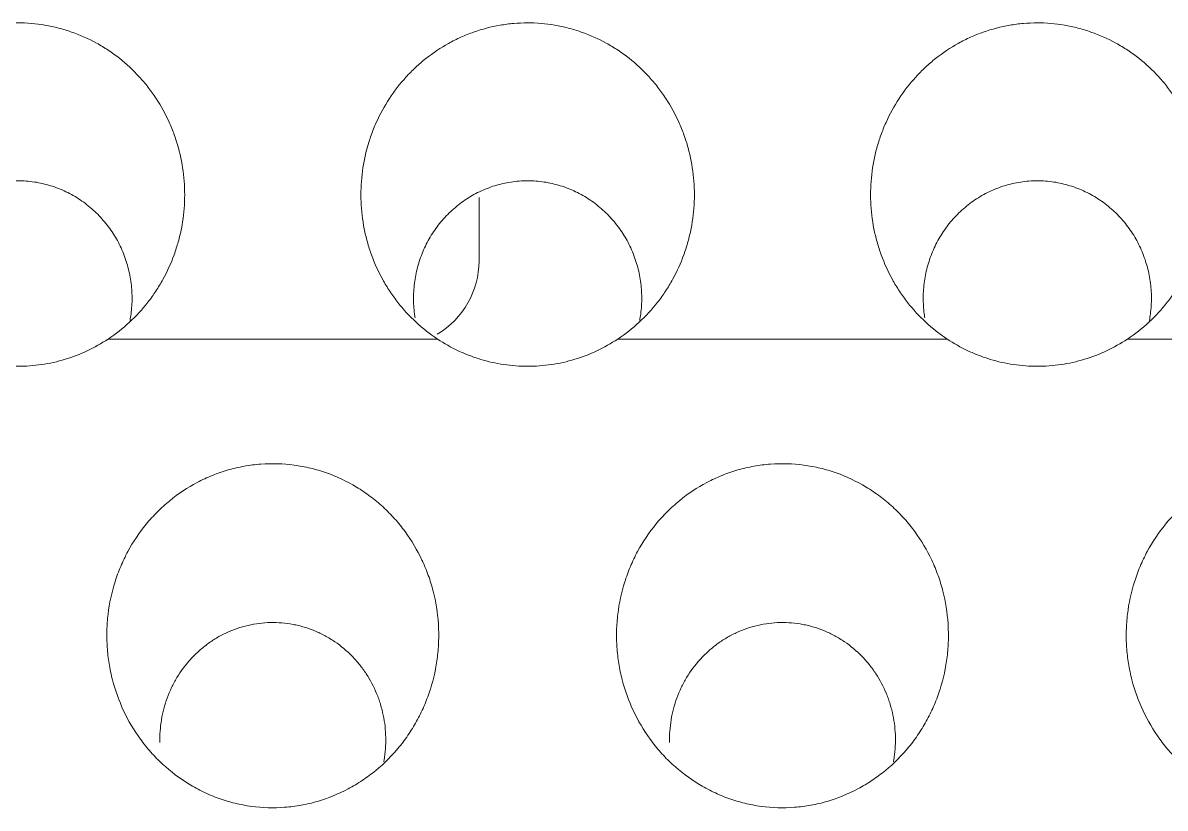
# Model space of a CAD drawing. Header units: millimetres. Extents: x 70151 to 230897, y 35202 to 113211.
# Drawn here: x 179014.93 to 179021.63, y 69174.55 to 69179.15 of the extents above; entities that cross this region are included whole.
import ezdxf

# ---------------------------------------------------------------- set-up
doc = ezdxf.new("R2010")
doc.units = ezdxf.units.MM
doc.header["$LTSCALE"] = 50
doc.layers.add('2-con', color=2, linetype='Continuous')
doc.layers.add('mark-B', color=2, linetype='Continuous', lineweight=20)

# ---------------------------------------------------------------- blocks, each defined once
blk = doc.blocks.new('무풍1WAY 대형')
at = {"layer": 'mark-B'}
blk.add_line((-362.6898, -418.6808), (-362.6898, -418.31), dxfattribs=at)
blk.add_arc((-362.1919, -418.31), 0.4979, 120.55792, 180, dxfattribs=at)
for points, knots in [([(-366.6802, -415.5064), (-366.6417, -415.5593), (-366.6091, -415.6149), (-366.5546, -415.731), (-366.5327, -415.7915), (-366.5124, -415.8703), (-366.5087, -415.8862), (-366.5021, -415.9179), (-366.4933, -415.9656), (-366.4842, -416.0455), (-366.4828, -416.1099), (-366.4841, -416.1583), (-366.4848, -416.1745), (-366.4872, -416.2069), (-366.4887, -416.2231), (-366.4983, -416.3036), (-366.5119, -416.3665), (-366.5408, -416.4585), (-366.5519, -416.4888), (-366.5709, -416.5336), (-366.5776, -416.5485), (-366.5916, -416.5778), (-366.599, -416.5923), (-366.6374, -416.6634), (-366.6732, -416.7168), (-366.7347, -416.7917), (-366.7565, -416.8158), (-366.8027, -416.862), (-366.8268, -416.8838), (-366.9019, -416.9452), (-366.9556, -416.9809), (-367.042, -417.0265), (-367.0719, -417.0404), (-367.1324, -417.0647), (-367.1937, -417.0858), (-367.2568, -417.1005), (-367.3047, -417.1092), (-367.3208, -417.1116), (-367.3533, -417.1158), (-367.3697, -417.1174), (-367.4514, -417.1235), (-367.5163, -417.1215), (-367.6128, -417.1087), (-367.6448, -417.1027), (-367.6927, -417.0912), (-367.7085, -417.087), (-367.7399, -417.0777), (-367.7553, -417.0727), (-367.8319, -417.0457), (-367.8905, -417.018), (-367.9604, -416.9759), (-367.9742, -416.9671), (-368.0013, -416.9488), (-368.0411, -416.9205), (-368.1033, -416.8688), (-368.1487, -416.8228), (-368.1811, -416.7865), (-368.1917, -416.7742), (-368.2122, -416.7488), (-368.2222, -416.7359), (-368.2701, -416.6703), (-368.303, -416.6148), (-368.3442, -416.5273), (-368.3566, -416.4973), (-368.3786, -416.436), (-368.3881, -416.405), (-368.4121, -416.3113), (-368.4222, -416.2478), (-368.4284, -416.1509), (-368.429, -416.1182), (-368.4272, -416.0535), (-368.4248, -416.0213), (-368.4131, -415.9256), (-368.3995, -415.8626), (-368.375, -415.7851), (-368.3697, -415.7696), (-368.3585, -415.7391), (-368.3406, -415.694), (-368.3057, -415.6214), (-368.2725, -415.5661), (-368.2456, -415.5258), (-368.2362, -415.5125), (-368.2169, -415.4864), (-368.2068, -415.4734), (-368.1551, -415.4103), (-368.1095, -415.3645), (-368.0348, -415.3029), (-368.0088, -415.2835), (-367.9682, -415.2563), (-367.9544, -415.2475), (-367.9262, -415.2307), (-367.912, -415.2227), (-367.8402, -415.1845), (-367.7802, -415.1601), (-367.7023, -415.1374), (-367.6865, -415.1332), (-367.6547, -415.1257), (-367.6386, -415.1224), (-367.5902, -415.1136), (-367.5579, -415.1095), (-367.4608, -415.1022), (-367.3959, -415.1041), (-367.3146, -415.1151), (-367.2984, -415.1177), (-367.2663, -415.1238), (-367.2185, -415.1341), (-367.1409, -415.1574), (-367.0808, -415.1823), (-367.0366, -415.2034), (-367.0219, -415.2108), (-366.9931, -415.2264), (-366.979, -415.2346), (-366.9095, -415.2769), (-366.8579, -415.3159), (-366.7863, -415.3822), (-366.7633, -415.4056), (-366.7199, -415.4545), (-366.6994, -415.4799), (-366.6802, -415.5064)], [0, 0, 0, 0, 0.03125, 0.03125, 0.0625, 0.0625, 0.070313, 0.070313, 0.078125, 0.09375, 0.109375, 0.109375, 0.117188, 0.117188, 0.125, 0.125, 0.15625, 0.15625, 0.171875, 0.171875, 0.179688, 0.179688, 0.1875, 0.1875, 0.21875, 0.21875, 0.234375, 0.234375, 0.25, 0.25, 0.28125, 0.28125, 0.296875, 0.296875, 0.3125, 0.328125, 0.328125, 0.335938, 0.335938, 0.34375, 0.34375, 0.375, 0.375, 0.390625, 0.390625, 0.398438, 0.398438, 0.40625, 0.40625, 0.4375, 0.4375, 0.445313, 0.445313, 0.453125, 0.46875, 0.484375, 0.484375, 0.492188, 0.492188, 0.5, 0.5, 0.53125, 0.53125, 0.546875, 0.546875, 0.5625, 0.5625, 0.59375, 0.59375, 0.609375, 0.609375, 0.625, 0.625, 0.65625, 0.65625, 0.664063, 0.664063, 0.671875, 0.6875, 0.703125, 0.703125, 0.710938, 0.710938, 0.71875, 0.71875, 0.75, 0.75, 0.765625, 0.765625, 0.773438, 0.773438, 0.78125, 0.78125, 0.8125, 0.8125, 0.820313, 0.820313, 0.828125, 0.828125, 0.84375, 0.84375, 0.875, 0.875, 0.882813, 0.882813, 0.890625, 0.90625, 0.921875, 0.921875, 0.929687, 0.929687, 0.9375, 0.9375, 0.96875, 0.96875, 0.984375, 0.984375, 1, 1, 1, 1]), ([(-363.6926, -415.5064), (-363.6542, -415.5593), (-363.6215, -415.6149), (-363.567, -415.731), (-363.5452, -415.7915), (-363.5248, -415.8703), (-363.5211, -415.8862), (-363.5145, -415.9179), (-363.5057, -415.9656), (-363.4966, -416.0455), (-363.4953, -416.1099), (-363.4965, -416.1583), (-363.4973, -416.1745), (-363.4996, -416.2069), (-363.5012, -416.2231), (-363.5108, -416.3036), (-363.5243, -416.3665), (-363.5533, -416.4585), (-363.5644, -416.4888), (-363.5833, -416.5336), (-363.59, -416.5485), (-363.6041, -416.5778), (-363.6114, -416.5923), (-363.6498, -416.6634), (-363.6857, -416.7168), (-363.7471, -416.7917), (-363.7689, -416.8158), (-363.8152, -416.862), (-363.8393, -416.8838), (-363.9143, -416.9452), (-363.9681, -416.9809), (-364.0545, -417.0265), (-364.0844, -417.0404), (-364.1448, -417.0647), (-364.2061, -417.0858), (-364.2692, -417.1005), (-364.3172, -417.1092), (-364.3333, -417.1116), (-364.3657, -417.1158), (-364.3821, -417.1174), (-364.4639, -417.1235), (-364.5287, -417.1215), (-364.6252, -417.1087), (-364.6573, -417.1027), (-364.7051, -417.0912), (-364.721, -417.087), (-364.7523, -417.0777), (-364.7678, -417.0727), (-364.8444, -417.0457), (-364.9029, -417.018), (-364.9728, -416.9759), (-364.9866, -416.9671), (-365.0138, -416.9488), (-365.0536, -416.9205), (-365.1157, -416.8688), (-365.1612, -416.8228), (-365.1936, -416.7865), (-365.2041, -416.7742), (-365.2247, -416.7488), (-365.2346, -416.7359), (-365.2826, -416.6703), (-365.3154, -416.6148), (-365.3566, -416.5273), (-365.369, -416.4973), (-365.3911, -416.436), (-365.4006, -416.405), (-365.4245, -416.3113), (-365.4346, -416.2478), (-365.4409, -416.1509), (-365.4415, -416.1182), (-365.4396, -416.0535), (-365.4372, -416.0213), (-365.4256, -415.9256), (-365.412, -415.8626), (-365.3875, -415.7851), (-365.3822, -415.7696), (-365.3709, -415.7391), (-365.353, -415.694), (-365.3182, -415.6214), (-365.285, -415.5661), (-365.258, -415.5258), (-365.2487, -415.5125), (-365.2293, -415.4864), (-365.2193, -415.4734), (-365.1676, -415.4103), (-365.122, -415.3645), (-365.0473, -415.3029), (-365.0213, -415.2835), (-364.9807, -415.2563), (-364.9668, -415.2475), (-364.9387, -415.2307), (-364.9245, -415.2227), (-364.8526, -415.1845), (-364.7927, -415.1601), (-364.7147, -415.1374), (-364.699, -415.1332), (-364.6672, -415.1257), (-364.6511, -415.1224), (-364.6027, -415.1136), (-364.5703, -415.1095), (-364.4733, -415.1022), (-364.4084, -415.1041), (-364.3271, -415.1151), (-364.3108, -415.1177), (-364.2787, -415.1238), (-364.231, -415.1341), (-364.1533, -415.1574), (-364.0933, -415.1823), (-364.049, -415.2034), (-364.0343, -415.2108), (-364.0056, -415.2264), (-363.9914, -415.2346), (-363.922, -415.2769), (-363.8704, -415.3159), (-363.7987, -415.3822), (-363.7757, -415.4056), (-363.7323, -415.4545), (-363.7119, -415.4799), (-363.6926, -415.5064)], [0, 0, 0, 0, 0.03125, 0.03125, 0.0625, 0.0625, 0.070312, 0.070312, 0.078125, 0.09375, 0.109375, 0.109375, 0.117187, 0.117187, 0.125, 0.125, 0.15625, 0.15625, 0.171875, 0.171875, 0.179687, 0.179687, 0.1875, 0.1875, 0.21875, 0.21875, 0.234375, 0.234375, 0.25, 0.25, 0.28125, 0.28125, 0.296875, 0.296875, 0.3125, 0.328125, 0.328125, 0.335937, 0.335937, 0.34375, 0.34375, 0.375, 0.375, 0.390625, 0.390625, 0.398437, 0.398437, 0.40625, 0.40625, 0.4375, 0.4375, 0.445312, 0.445312, 0.453125, 0.46875, 0.484375, 0.484375, 0.492187, 0.492187, 0.5, 0.5, 0.53125, 0.53125, 0.546875, 0.546875, 0.5625, 0.5625, 0.59375, 0.59375, 0.609375, 0.609375, 0.625, 0.625, 0.65625, 0.65625, 0.664063, 0.664063, 0.671875, 0.6875, 0.703125, 0.703125, 0.710938, 0.710938, 0.71875, 0.71875, 0.75, 0.75, 0.765625, 0.765625, 0.773438, 0.773438, 0.78125, 0.78125, 0.8125, 0.8125, 0.820313, 0.820313, 0.828125, 0.828125, 0.84375, 0.84375, 0.875, 0.875, 0.882813, 0.882813, 0.890625, 0.90625, 0.921875, 0.921875, 0.929688, 0.929688, 0.9375, 0.9375, 0.96875, 0.96875, 0.984375, 0.984375, 1, 1, 1, 1]), ([(-360.7051, -415.5064), (-360.6666, -415.5593), (-360.634, -415.6149), (-360.5795, -415.731), (-360.5576, -415.7915), (-360.5373, -415.8703), (-360.5336, -415.8862), (-360.527, -415.9179), (-360.5182, -415.9656), (-360.5091, -416.0455), (-360.5077, -416.1099), (-360.509, -416.1583), (-360.5098, -416.1745), (-360.5121, -416.2069), (-360.5136, -416.2231), (-360.5232, -416.3036), (-360.5368, -416.3665), (-360.5657, -416.4585), (-360.5768, -416.4888), (-360.5958, -416.5336), (-360.6025, -416.5485), (-360.6165, -416.5778), (-360.6239, -416.5923), (-360.6623, -416.6634), (-360.6981, -416.7168), (-360.7596, -416.7917), (-360.7814, -416.8158), (-360.8276, -416.862), (-360.8517, -416.8838), (-360.9268, -416.9452), (-360.9805, -416.9809), (-361.0669, -417.0265), (-361.0969, -417.0404), (-361.1573, -417.0647), (-361.2186, -417.0858), (-361.2817, -417.1005), (-361.3296, -417.1092), (-361.3458, -417.1116), (-361.3782, -417.1158), (-361.3946, -417.1174), (-361.4763, -417.1235), (-361.5412, -417.1215), (-361.6377, -417.1087), (-361.6697, -417.1027), (-361.7176, -417.0912), (-361.7334, -417.087), (-361.7648, -417.0777), (-361.7802, -417.0727), (-361.8568, -417.0457), (-361.9154, -417.018), (-361.9853, -416.9759), (-361.9991, -416.9671), (-362.0262, -416.9488), (-362.066, -416.9205), (-362.1282, -416.8688), (-362.1736, -416.8228), (-362.206, -416.7865), (-362.2166, -416.7742), (-362.2371, -416.7488), (-362.2471, -416.7359), (-362.295, -416.6703), (-362.3279, -416.6148), (-362.3691, -416.5273), (-362.3815, -416.4973), (-362.4035, -416.436), (-362.413, -416.405), (-362.437, -416.3113), (-362.4471, -416.2478), (-362.4533, -416.1509), (-362.4539, -416.1182), (-362.4521, -416.0535), (-362.4497, -416.0213), (-362.438, -415.9256), (-362.4244, -415.8626), (-362.3999, -415.7851), (-362.3946, -415.7696), (-362.3834, -415.7391), (-362.3655, -415.694), (-362.3306, -415.6214), (-362.2974, -415.5661), (-362.2705, -415.5258), (-362.2611, -415.5125), (-362.2418, -415.4864), (-362.2317, -415.4734), (-362.1801, -415.4103), (-362.1345, -415.3645), (-362.0597, -415.3029), (-362.0337, -415.2835), (-361.9931, -415.2563), (-361.9793, -415.2475), (-361.9512, -415.2307), (-361.9369, -415.2227), (-361.8651, -415.1845), (-361.8052, -415.1601), (-361.7272, -415.1374), (-361.7114, -415.1332), (-361.6796, -415.1257), (-361.6635, -415.1224), (-361.6151, -415.1136), (-361.5828, -415.1095), (-361.4857, -415.1022), (-361.4209, -415.1041), (-361.3395, -415.1151), (-361.3233, -415.1177), (-361.2912, -415.1238), (-361.2434, -415.1341), (-361.1658, -415.1574), (-361.1057, -415.1823), (-361.0615, -415.2034), (-361.0468, -415.2108), (-361.018, -415.2264), (-361.0039, -415.2346), (-360.9344, -415.2769), (-360.8828, -415.3159), (-360.8112, -415.3822), (-360.7882, -415.4056), (-360.7448, -415.4545), (-360.7243, -415.4799), (-360.7051, -415.5064)], [0, 0, 0, 0, 0.03125, 0.03125, 0.0625, 0.0625, 0.070312, 0.070312, 0.078125, 0.09375, 0.109375, 0.109375, 0.117187, 0.117187, 0.125, 0.125, 0.15625, 0.15625, 0.171875, 0.171875, 0.179687, 0.179687, 0.1875, 0.1875, 0.21875, 0.21875, 0.234375, 0.234375, 0.25, 0.25, 0.28125, 0.28125, 0.296875, 0.296875, 0.3125, 0.328125, 0.328125, 0.335937, 0.335937, 0.34375, 0.34375, 0.375, 0.375, 0.390625, 0.390625, 0.398437, 0.398437, 0.40625, 0.40625, 0.4375, 0.4375, 0.445312, 0.445312, 0.453125, 0.46875, 0.484375, 0.484375, 0.492187, 0.492187, 0.5, 0.5, 0.53125, 0.53125, 0.546875, 0.546875, 0.5625, 0.5625, 0.59375, 0.59375, 0.609375, 0.609375, 0.625, 0.625, 0.65625, 0.65625, 0.664062, 0.664062, 0.671875, 0.6875, 0.703125, 0.703125, 0.710937, 0.710937, 0.71875, 0.71875, 0.75, 0.75, 0.765625, 0.765625, 0.773437, 0.773437, 0.78125, 0.78125, 0.8125, 0.8125, 0.820312, 0.820312, 0.828125, 0.828125, 0.84375, 0.84375, 0.875, 0.875, 0.882812, 0.882812, 0.890625, 0.90625, 0.921875, 0.921875, 0.929687, 0.929687, 0.9375, 0.9375, 0.96875, 0.96875, 0.984375, 0.984375, 1, 1, 1, 1]), ([(-363.8064, -415.4879), (-363.8059, -415.5101), (-363.8065, -415.5323), (-363.8096, -415.5765), (-363.8123, -415.5986), (-363.8232, -415.6641), (-363.8344, -415.7065), (-363.8571, -415.7685), (-363.8656, -415.7888), (-363.88, -415.8189), (-363.885, -415.8288), (-363.8955, -415.8483), (-363.901, -415.8579), (-363.9294, -415.9051), (-363.9556, -415.9405), (-364.0001, -415.9898), (-364.016, -416.0057), (-364.0488, -416.0355), (-364.0829, -416.0635), (-364.1289, -416.0941), (-364.1579, -416.1104), (-364.1776, -416.1208), (-364.1877, -416.1257), (-364.2382, -416.1492), (-364.28, -416.1636), (-364.3447, -416.1786), (-364.3667, -416.1826), (-364.4111, -416.1881), (-364.4333, -416.1897), (-364.4996, -416.1911), (-364.5437, -416.1874), (-364.5985, -416.177), (-364.6095, -416.1747), (-364.6312, -416.1694), (-364.6419, -416.1665), (-364.6737, -416.1569), (-364.7153, -416.1421), (-364.7651, -416.1183), (-364.794, -416.1017), (-364.8131, -416.0901), (-364.8225, -416.0841), (-364.8684, -416.0529), (-364.9021, -416.0246), (-364.9483, -415.9774), (-364.963, -415.9609), (-364.9839, -415.9349), (-364.9906, -415.9261), (-365.0037, -415.9081), (-365.0099, -415.899), (-365.0401, -415.853), (-365.0606, -415.8141), (-365.0815, -415.7633), (-365.0854, -415.753), (-365.0929, -415.7321), (-365.0964, -415.7216), (-365.1061, -415.6898), (-365.1115, -415.6684), (-365.1248, -415.6039), (-365.1296, -415.5603), (-365.1308, -415.4941), (-365.1302, -415.4718), (-365.1269, -415.4278), (-365.1243, -415.4059), (-365.1201, -415.381), (-365.1195, -415.3777), (-365.1189, -415.3744)], [0, 0, 0, 0, 0.029281, 0.029281, 0.058562, 0.058562, 0.117123, 0.117123, 0.146404, 0.146404, 0.161045, 0.161045, 0.175685, 0.175685, 0.234247, 0.234247, 0.263528, 0.263528, 0.292809, 0.322089, 0.33673, 0.33673, 0.35137, 0.35137, 0.409932, 0.409932, 0.439213, 0.439213, 0.468494, 0.468494, 0.527055, 0.527055, 0.541696, 0.541696, 0.556336, 0.556336, 0.585617, 0.614898, 0.629538, 0.629538, 0.644179, 0.644179, 0.702741, 0.702741, 0.732021, 0.732021, 0.746662, 0.746662, 0.761302, 0.761302, 0.819864, 0.819864, 0.834504, 0.834504, 0.849145, 0.849145, 0.878426, 0.878426, 0.936987, 0.936987, 0.966268, 0.966268, 0.995549, 0.995549, 1, 1, 1, 1]), ([(-360.8188, -415.4879), (-360.8183, -415.5101), (-360.8189, -415.5323), (-360.8221, -415.5765), (-360.8247, -415.5986), (-360.8356, -415.6641), (-360.8468, -415.7065), (-360.8695, -415.7685), (-360.8781, -415.7888), (-360.8924, -415.8189), (-360.8975, -415.8288), (-360.908, -415.8483), (-360.9134, -415.8579), (-360.9419, -415.9051), (-360.968, -415.9405), (-361.0126, -415.9898), (-361.0284, -416.0057), (-361.0612, -416.0355), (-361.0954, -416.0635), (-361.1413, -416.0941), (-361.1704, -416.1104), (-361.1901, -416.1208), (-361.2001, -416.1257), (-361.2507, -416.1492), (-361.2925, -416.1636), (-361.3572, -416.1786), (-361.3791, -416.1826), (-361.4236, -416.1881), (-361.4457, -416.1897), (-361.5121, -416.1911), (-361.5562, -416.1874), (-361.611, -416.177), (-361.622, -416.1747), (-361.6436, -416.1694), (-361.6543, -416.1665), (-361.6862, -416.1569), (-361.7277, -416.1421), (-361.7776, -416.1183), (-361.8065, -416.1017), (-361.8255, -416.0901), (-361.8349, -416.0841), (-361.8809, -416.0529), (-361.9146, -416.0246), (-361.9608, -415.9774), (-361.9754, -415.9609), (-361.9963, -415.9349), (-362.0031, -415.9261), (-362.0161, -415.9081), (-362.0224, -415.899), (-362.0526, -415.853), (-362.073, -415.8141), (-362.0939, -415.7633), (-362.0979, -415.753), (-362.1053, -415.7321), (-362.1088, -415.7216), (-362.1186, -415.6898), (-362.124, -415.6684), (-362.1372, -415.6039), (-362.1421, -415.5603), (-362.1433, -415.4941), (-362.1427, -415.4718), (-362.1394, -415.4278), (-362.1367, -415.4059), (-362.1325, -415.381), (-362.1319, -415.3777), (-362.1313, -415.3744)], [0, 0, 0, 0, 0.029281, 0.029281, 0.058562, 0.058562, 0.117123, 0.117123, 0.146404, 0.146404, 0.161045, 0.161045, 0.175685, 0.175685, 0.234247, 0.234247, 0.263528, 0.263528, 0.292809, 0.322089, 0.33673, 0.33673, 0.35137, 0.35137, 0.409932, 0.409932, 0.439213, 0.439213, 0.468494, 0.468494, 0.527055, 0.527055, 0.541696, 0.541696, 0.556336, 0.556336, 0.585617, 0.614898, 0.629538, 0.629538, 0.644179, 0.644179, 0.702741, 0.702741, 0.732021, 0.732021, 0.746662, 0.746662, 0.761302, 0.761302, 0.819864, 0.819864, 0.834504, 0.834504, 0.849145, 0.849145, 0.878426, 0.878426, 0.936987, 0.936987, 0.966268, 0.966268, 0.995549, 0.995549, 1, 1, 1, 1]), ([(-365.4342, -417.8514), (-365.4728, -417.8259), (-365.5133, -417.8031), (-365.5768, -417.7731), (-365.5985, -417.7639), (-365.6421, -417.7471), (-365.6642, -417.7395), (-365.7308, -417.7194), (-365.7761, -417.7092), (-365.8453, -417.6989), (-365.8686, -417.6963), (-365.9156, -417.6928), (-365.939, -417.6919), (-366.009, -417.6919), (-366.0554, -417.6954), (-366.1244, -417.7056), (-366.1473, -417.7099), (-366.193, -417.7201), (-366.2158, -417.7261), (-366.2831, -417.7465), (-366.3699, -417.78), (-366.451, -417.8255), (-366.4901, -417.8514)], [0, 0, 0, 0, 0.125, 0.125, 0.1875, 0.1875, 0.25, 0.25, 0.375, 0.375, 0.4375, 0.4375, 0.5, 0.5, 0.625, 0.625, 0.6875, 0.6875, 0.75, 0.75, 0.875, 1, 1, 1, 1]), ([(-362.4466, -417.8514), (-362.4853, -417.8259), (-362.5257, -417.8031), (-362.5893, -417.7731), (-362.611, -417.7639), (-362.6546, -417.7471), (-362.6766, -417.7395), (-362.7433, -417.7194), (-362.7886, -417.7092), (-362.8578, -417.6989), (-362.881, -417.6963), (-362.928, -417.6928), (-362.9515, -417.6919), (-363.0215, -417.6919), (-363.0678, -417.6954), (-363.1368, -417.7056), (-363.1598, -417.7099), (-363.2054, -417.7201), (-363.2283, -417.7261), (-363.2955, -417.7465), (-363.3823, -417.78), (-363.4635, -417.8255), (-363.5026, -417.8514)], [0, 0, 0, 0, 0.125, 0.125, 0.1875, 0.1875, 0.25, 0.25, 0.375, 0.375, 0.4375, 0.4375, 0.5, 0.5, 0.625, 0.625, 0.6875, 0.6875, 0.75, 0.75, 0.875, 1, 1, 1, 1]), ([(-359.4591, -417.8514), (-359.4977, -417.8259), (-359.5382, -417.8031), (-359.6017, -417.7731), (-359.6234, -417.7639), (-359.667, -417.7471), (-359.6891, -417.7395), (-359.7557, -417.7194), (-359.801, -417.7092), (-359.8702, -417.6989), (-359.8935, -417.6963), (-359.9405, -417.6928), (-359.9639, -417.6919), (-360.0339, -417.6919), (-360.0803, -417.6954), (-360.1493, -417.7056), (-360.1722, -417.7099), (-360.2179, -417.7201), (-360.2407, -417.7261), (-360.308, -417.7465), (-360.3948, -417.78), (-360.4759, -417.8255), (-360.515, -417.8514)], [0, 0, 0, 0, 0.125, 0.125, 0.1875, 0.1875, 0.25, 0.25, 0.375, 0.375, 0.4375, 0.4375, 0.5, 0.5, 0.625, 0.625, 0.6875, 0.6875, 0.75, 0.75, 0.875, 1, 1, 1, 1]), ([(-365.4342, -417.8514), (-365.3891, -417.8812), (-365.3474, -417.9141), (-365.2698, -417.986), (-365.2341, -418.0249), (-365.1849, -418.0876), (-365.1693, -418.1093), (-365.1397, -418.1541), (-365.1259, -418.1769), (-365.0873, -418.2467), (-365.0653, -418.2949), (-365.0381, -418.3697), (-365.0299, -418.395), (-365.0156, -418.4466), (-365.0094, -418.4726), (-364.994, -418.5507), (-364.9879, -418.6032), (-364.9846, -418.6825), (-364.9845, -418.709), (-364.9864, -418.7622), (-364.9884, -418.789), (-364.9974, -418.8683), (-365.0074, -418.9202), (-365.0283, -418.9967), (-365.0363, -419.0219), (-365.0497, -419.0594), (-365.0544, -419.0719), (-365.0644, -419.0966), (-365.0697, -419.109), (-365.0971, -419.17), (-365.1226, -419.2166), (-365.1805, -419.3051), (-365.213, -419.3472), (-365.2581, -419.3967), (-365.2674, -419.4065), (-365.2862, -419.4256), (-365.315, -419.4536), (-365.3453, -419.4796), (-365.4077, -419.5291), (-365.452, -419.5587), (-365.5223, -419.5977), (-365.5465, -419.6098), (-365.5956, -419.6319), (-365.6204, -419.6418), (-365.6959, -419.6684), (-365.7475, -419.6819), (-365.8136, -419.6933), (-365.8269, -419.6953), (-365.8537, -419.6988), (-365.8672, -419.7003), (-365.9075, -419.7037), (-365.9343, -419.7049), (-366.0145, -419.705), (-366.0677, -419.7006), (-366.1339, -419.6894), (-366.1471, -419.6868), (-366.1736, -419.6812), (-366.1868, -419.6781), (-366.2259, -419.668), (-366.2515, -419.6602), (-366.3272, -419.6337), (-366.3759, -419.612), (-366.4464, -419.5732), (-366.4695, -419.5591), (-366.5143, -419.5294), (-366.5359, -419.5137), (-366.5986, -419.4642), (-366.6376, -419.428), (-366.6917, -419.3688), (-366.7091, -419.3482), (-366.7419, -419.3059), (-366.7574, -419.2842), (-366.8011, -419.2176), (-366.8266, -419.1712), (-366.854, -419.1105), (-366.8592, -419.0983), (-366.8692, -419.0735), (-366.874, -419.0609), (-366.8876, -419.0232), (-366.8956, -418.9979), (-366.9167, -418.9212), (-366.9267, -418.8693), (-366.9358, -418.7903), (-366.9378, -418.7638), (-366.9398, -418.7103), (-366.9397, -418.6836), (-366.9365, -418.6041), (-366.9304, -418.5517), (-366.9152, -418.4738), (-366.9091, -418.448), (-366.8948, -418.3966), (-366.8867, -418.371), (-366.8594, -418.2959), (-366.8375, -418.2477), (-366.7992, -418.1782), (-366.7855, -418.1555), (-366.7635, -418.1221), (-366.7559, -418.1111), (-366.7404, -418.0894), (-366.7323, -418.0786), (-366.691, -418.0257), (-366.655, -417.9865), (-366.5771, -417.9142), (-366.5352, -417.8812), (-366.4901, -417.8514)], [0, 0, 0, 0, 0.03125, 0.03125, 0.0625, 0.0625, 0.078125, 0.078125, 0.09375, 0.09375, 0.125, 0.125, 0.140625, 0.140625, 0.15625, 0.15625, 0.1875, 0.1875, 0.203125, 0.203125, 0.21875, 0.21875, 0.25, 0.25, 0.265625, 0.265625, 0.273438, 0.273438, 0.28125, 0.28125, 0.3125, 0.3125, 0.34375, 0.34375, 0.351563, 0.351563, 0.359375, 0.375, 0.375, 0.40625, 0.40625, 0.421875, 0.421875, 0.4375, 0.4375, 0.46875, 0.46875, 0.476563, 0.476563, 0.484375, 0.484375, 0.5, 0.5, 0.53125, 0.53125, 0.539063, 0.539063, 0.546875, 0.546875, 0.5625, 0.5625, 0.59375, 0.59375, 0.609375, 0.609375, 0.625, 0.625, 0.65625, 0.65625, 0.671875, 0.671875, 0.6875, 0.6875, 0.71875, 0.71875, 0.726563, 0.726563, 0.734375, 0.734375, 0.75, 0.75, 0.78125, 0.78125, 0.796875, 0.796875, 0.8125, 0.8125, 0.84375, 0.84375, 0.859375, 0.859375, 0.875, 0.875, 0.90625, 0.90625, 0.921875, 0.921875, 0.929688, 0.929688, 0.9375, 0.9375, 0.96875, 0.96875, 1, 1, 1, 1]), ([(-362.4466, -417.8514), (-362.4016, -417.8812), (-362.3598, -417.9141), (-362.2823, -417.986), (-362.2465, -418.0249), (-362.1974, -418.0876), (-362.1817, -418.1093), (-362.1521, -418.1541), (-362.1383, -418.1769), (-362.0997, -418.2467), (-362.0778, -418.2949), (-362.0505, -418.3697), (-362.0424, -418.395), (-362.028, -418.4466), (-362.0219, -418.4726), (-362.0065, -418.5507), (-362.0003, -418.6032), (-361.9971, -418.6825), (-361.997, -418.709), (-361.9989, -418.7622), (-362.0009, -418.789), (-362.0099, -418.8683), (-362.0199, -418.9202), (-362.0408, -418.9967), (-362.0487, -419.0219), (-362.0622, -419.0594), (-362.0669, -419.0719), (-362.0769, -419.0966), (-362.0821, -419.109), (-362.1095, -419.17), (-362.135, -419.2166), (-362.193, -419.3051), (-362.2254, -419.3472), (-362.2705, -419.3967), (-362.2798, -419.4065), (-362.2987, -419.4256), (-362.3275, -419.4536), (-362.3577, -419.4796), (-362.4202, -419.5291), (-362.4644, -419.5587), (-362.5348, -419.5977), (-362.559, -419.6098), (-362.608, -419.6319), (-362.6329, -419.6418), (-362.7083, -419.6684), (-362.7599, -419.6819), (-362.8261, -419.6933), (-362.8394, -419.6953), (-362.8662, -419.6988), (-362.8796, -419.7003), (-362.9199, -419.7037), (-362.9468, -419.7049), (-363.027, -419.705), (-363.0802, -419.7006), (-363.1464, -419.6894), (-363.1596, -419.6868), (-363.186, -419.6812), (-363.1992, -419.6781), (-363.2383, -419.668), (-363.264, -419.6602), (-363.3396, -419.6337), (-363.3883, -419.612), (-363.4588, -419.5732), (-363.482, -419.5591), (-363.5267, -419.5294), (-363.5484, -419.5137), (-363.6111, -419.4642), (-363.65, -419.428), (-363.7042, -419.3688), (-363.7215, -419.3482), (-363.7544, -419.3059), (-363.7698, -419.2842), (-363.8135, -419.2176), (-363.8391, -419.1712), (-363.8664, -419.1105), (-363.8717, -419.0983), (-363.8817, -419.0735), (-363.8865, -419.0609), (-363.9001, -419.0232), (-363.9081, -418.9979), (-363.9291, -418.9212), (-363.9392, -418.8693), (-363.9482, -418.7903), (-363.9502, -418.7638), (-363.9522, -418.7103), (-363.9522, -418.6836), (-363.949, -418.6041), (-363.9428, -418.5517), (-363.9276, -418.4738), (-363.9215, -418.448), (-363.9073, -418.3966), (-363.8991, -418.371), (-363.8718, -418.2959), (-363.8499, -418.2477), (-363.8116, -418.1782), (-363.7979, -418.1555), (-363.776, -418.1221), (-363.7684, -418.1111), (-363.7528, -418.0894), (-363.7448, -418.0786), (-363.7035, -418.0257), (-363.6674, -417.9865), (-363.5895, -417.9142), (-363.5476, -417.8812), (-363.5026, -417.8514)], [0, 0, 0, 0, 0.03125, 0.03125, 0.0625, 0.0625, 0.078125, 0.078125, 0.09375, 0.09375, 0.125, 0.125, 0.140625, 0.140625, 0.15625, 0.15625, 0.1875, 0.1875, 0.203125, 0.203125, 0.21875, 0.21875, 0.25, 0.25, 0.265625, 0.265625, 0.273438, 0.273438, 0.28125, 0.28125, 0.3125, 0.3125, 0.34375, 0.34375, 0.351563, 0.351563, 0.359375, 0.375, 0.375, 0.40625, 0.40625, 0.421875, 0.421875, 0.4375, 0.4375, 0.46875, 0.46875, 0.476563, 0.476563, 0.484375, 0.484375, 0.5, 0.5, 0.53125, 0.53125, 0.539063, 0.539063, 0.546875, 0.546875, 0.5625, 0.5625, 0.59375, 0.59375, 0.609375, 0.609375, 0.625, 0.625, 0.65625, 0.65625, 0.671875, 0.671875, 0.6875, 0.6875, 0.71875, 0.71875, 0.726563, 0.726563, 0.734375, 0.734375, 0.75, 0.75, 0.78125, 0.78125, 0.796875, 0.796875, 0.8125, 0.8125, 0.84375, 0.84375, 0.859375, 0.859375, 0.875, 0.875, 0.90625, 0.90625, 0.921875, 0.921875, 0.929687, 0.929687, 0.9375, 0.9375, 0.96875, 0.96875, 1, 1, 1, 1]), ([(-359.4591, -417.8514), (-359.4141, -417.8812), (-359.3723, -417.9141), (-359.2947, -417.986), (-359.259, -418.0249), (-359.2098, -418.0876), (-359.1942, -418.1093), (-359.1646, -418.1541), (-359.1508, -418.1769), (-359.1122, -418.2467), (-359.0903, -418.2949), (-359.063, -418.3697), (-359.0548, -418.395), (-359.0405, -418.4466), (-359.0343, -418.4726), (-359.0189, -418.5507), (-359.0128, -418.6032), (-359.0095, -418.6825), (-359.0094, -418.709), (-359.0113, -418.7622), (-359.0133, -418.789), (-359.0223, -418.8683), (-359.0323, -418.9202), (-359.0532, -418.9967), (-359.0612, -419.0219), (-359.0746, -419.0594), (-359.0793, -419.0719), (-359.0893, -419.0966), (-359.0946, -419.109), (-359.122, -419.17), (-359.1475, -419.2166), (-359.2054, -419.3051), (-359.2379, -419.3472), (-359.283, -419.3967), (-359.2923, -419.4065), (-359.3111, -419.4256), (-359.3399, -419.4536), (-359.3702, -419.4796), (-359.4326, -419.5291), (-359.4769, -419.5587), (-359.5472, -419.5977), (-359.5714, -419.6098), (-359.6205, -419.6319), (-359.6453, -419.6418), (-359.7208, -419.6684), (-359.7724, -419.6819), (-359.8385, -419.6933), (-359.8518, -419.6953), (-359.8786, -419.6988), (-359.8921, -419.7003), (-359.9324, -419.7037), (-359.9592, -419.7049), (-360.0394, -419.705), (-360.0926, -419.7006), (-360.1588, -419.6894), (-360.1721, -419.6868), (-360.1985, -419.6812), (-360.2117, -419.6781), (-360.2508, -419.668), (-360.2764, -419.6602), (-360.3521, -419.6337), (-360.4008, -419.612), (-360.4713, -419.5732), (-360.4944, -419.5591), (-360.5392, -419.5294), (-360.5608, -419.5137), (-360.6235, -419.4642), (-360.6625, -419.428), (-360.7166, -419.3688), (-360.734, -419.3482), (-360.7668, -419.3059), (-360.7823, -419.2842), (-360.826, -419.2176), (-360.8515, -419.1712), (-360.8789, -419.1105), (-360.8841, -419.0983), (-360.8942, -419.0735), (-360.8989, -419.0609), (-360.9125, -419.0232), (-360.9205, -418.9979), (-360.9416, -418.9212), (-360.9516, -418.8693), (-360.9607, -418.7903), (-360.9627, -418.7638), (-360.9647, -418.7103), (-360.9646, -418.6836), (-360.9614, -418.6041), (-360.9553, -418.5517), (-360.9401, -418.4738), (-360.934, -418.448), (-360.9197, -418.3966), (-360.9116, -418.371), (-360.8843, -418.2959), (-360.8624, -418.2477), (-360.8241, -418.1782), (-360.8104, -418.1555), (-360.7884, -418.1221), (-360.7809, -418.1111), (-360.7653, -418.0894), (-360.7572, -418.0786), (-360.7159, -418.0257), (-360.6799, -417.9865), (-360.602, -417.9142), (-360.5601, -417.8812), (-360.515, -417.8514)], [0, 0, 0, 0, 0.03125, 0.03125, 0.0625, 0.0625, 0.078125, 0.078125, 0.09375, 0.09375, 0.125, 0.125, 0.140625, 0.140625, 0.15625, 0.15625, 0.1875, 0.1875, 0.203125, 0.203125, 0.21875, 0.21875, 0.25, 0.25, 0.265625, 0.265625, 0.273437, 0.273437, 0.28125, 0.28125, 0.3125, 0.3125, 0.34375, 0.34375, 0.351562, 0.351562, 0.359375, 0.375, 0.375, 0.40625, 0.40625, 0.421875, 0.421875, 0.4375, 0.4375, 0.46875, 0.46875, 0.476562, 0.476562, 0.484375, 0.484375, 0.5, 0.5, 0.53125, 0.53125, 0.539062, 0.539062, 0.546875, 0.546875, 0.5625, 0.5625, 0.59375, 0.59375, 0.609375, 0.609375, 0.625, 0.625, 0.65625, 0.65625, 0.671875, 0.671875, 0.6875, 0.6875, 0.71875, 0.71875, 0.726562, 0.726562, 0.734375, 0.734375, 0.75, 0.75, 0.78125, 0.78125, 0.796875, 0.796875, 0.8125, 0.8125, 0.84375, 0.84375, 0.859375, 0.859375, 0.875, 0.875, 0.90625, 0.90625, 0.921875, 0.921875, 0.929688, 0.929688, 0.9375, 0.9375, 0.96875, 0.96875, 1, 1, 1, 1]), ([(-366.6191, -417.9607), (-366.6214, -417.9731), (-366.6234, -417.9856), (-366.6271, -418.0141), (-366.6286, -418.03), (-366.6306, -418.0621), (-366.6311, -418.0783), (-366.6308, -418.1266), (-366.6261, -418.1903), (-366.6129, -418.2529), (-366.5997, -418.2993), (-366.5948, -418.3148), (-366.5839, -418.3451), (-366.5779, -418.36), (-366.5586, -418.4039), (-366.5437, -418.4323), (-366.5185, -418.4733), (-366.5096, -418.4867), (-366.4907, -418.513), (-366.4808, -418.5258), (-366.4499, -418.563), (-366.4277, -418.5862), (-366.392, -418.6185), (-366.3797, -418.6289), (-366.3542, -418.6488), (-366.341, -418.6584), (-366.3006, -418.6856), (-366.2445, -418.7175), (-366.1844, -418.7411), (-366.1377, -418.7554), (-366.1219, -418.7596), (-366.0903, -418.7668), (-366.0744, -418.7698), (-366.0266, -418.7769), (-365.9944, -418.7793), (-365.9457, -418.7793), (-365.9294, -418.7787), (-365.8969, -418.7763), (-365.8808, -418.7744), (-365.8329, -418.7672), (-365.8015, -418.76), (-365.7553, -418.7458), (-365.74, -418.7404), (-365.7097, -418.7286), (-365.6947, -418.7221), (-365.6509, -418.7011), (-365.5951, -418.6691), (-365.5444, -418.6295), (-365.5083, -418.5968), (-365.4967, -418.5854), (-365.4744, -418.5622), (-365.4637, -418.5502), (-365.4331, -418.5132), (-365.4145, -418.4872), (-365.3892, -418.4463), (-365.3812, -418.4323), (-365.3662, -418.4037), (-365.3592, -418.3891), (-365.3398, -418.345), (-365.3182, -418.2849), (-365.3049, -418.2223), (-365.2981, -418.1744), (-365.2963, -418.1583), (-365.294, -418.1263), (-365.2934, -418.1103), (-365.2931, -418.0625), (-365.2951, -418.0306), (-365.3001, -417.9916), (-365.3012, -417.9843), (-365.3024, -417.977)], [0, 0, 0, 0, 0.016141, 0.016141, 0.036443, 0.036443, 0.056746, 0.056746, 0.097351, 0.137956, 0.137956, 0.158258, 0.158258, 0.178561, 0.178561, 0.219166, 0.219166, 0.239468, 0.239468, 0.259771, 0.259771, 0.300376, 0.300376, 0.320679, 0.320679, 0.340981, 0.340981, 0.381586, 0.422191, 0.422191, 0.442494, 0.442494, 0.462796, 0.462796, 0.503401, 0.503401, 0.523704, 0.523704, 0.544006, 0.544006, 0.584611, 0.584611, 0.604914, 0.604914, 0.625216, 0.625216, 0.665821, 0.706427, 0.706427, 0.726729, 0.726729, 0.747032, 0.747032, 0.787637, 0.787637, 0.807939, 0.807939, 0.828242, 0.828242, 0.868847, 0.909452, 0.909452, 0.929754, 0.929754, 0.950057, 0.950057, 0.990662, 0.990662, 1, 1, 1, 1]), ([(-363.6315, -417.9607), (-363.6338, -417.9731), (-363.6358, -417.9856), (-363.6395, -418.0141), (-363.6411, -418.03), (-363.6431, -418.0621), (-363.6436, -418.0783), (-363.6433, -418.1266), (-363.6386, -418.1903), (-363.6254, -418.2529), (-363.6122, -418.2993), (-363.6072, -418.3148), (-363.5963, -418.3451), (-363.5904, -418.36), (-363.571, -418.4039), (-363.5562, -418.4323), (-363.5309, -418.4733), (-363.522, -418.4867), (-363.5031, -418.513), (-363.4932, -418.5258), (-363.4623, -418.563), (-363.4401, -418.5862), (-363.4044, -418.6185), (-363.3921, -418.6289), (-363.3667, -418.6488), (-363.3535, -418.6584), (-363.313, -418.6856), (-363.257, -418.7175), (-363.1968, -418.7411), (-363.1501, -418.7554), (-363.1343, -418.7596), (-363.1027, -418.7668), (-363.0868, -418.7698), (-363.039, -418.7769), (-363.0069, -418.7793), (-362.9582, -418.7793), (-362.9418, -418.7787), (-362.9093, -418.7763), (-362.8932, -418.7744), (-362.8453, -418.7672), (-362.814, -418.76), (-362.7677, -418.7458), (-362.7524, -418.7404), (-362.7222, -418.7286), (-362.7072, -418.7221), (-362.6633, -418.7011), (-362.6075, -418.6691), (-362.5568, -418.6295), (-362.5208, -418.5968), (-362.5091, -418.5854), (-362.4869, -418.5622), (-362.4762, -418.5502), (-362.4455, -418.5132), (-362.4269, -418.4872), (-362.4016, -418.4463), (-362.3937, -418.4323), (-362.3787, -418.4037), (-362.3716, -418.3891), (-362.3523, -418.345), (-362.3307, -418.2849), (-362.3173, -418.2223), (-362.3105, -418.1744), (-362.3088, -418.1583), (-362.3065, -418.1263), (-362.3058, -418.1103), (-362.3056, -418.0625), (-362.3075, -418.0306), (-362.3126, -417.9916), (-362.3137, -417.9843), (-362.3148, -417.977)], [0, 0, 0, 0, 0.01614, 0.01614, 0.036442, 0.036442, 0.056745, 0.056745, 0.09735, 0.137955, 0.137955, 0.158257, 0.158257, 0.17856, 0.17856, 0.219165, 0.219165, 0.239467, 0.239467, 0.25977, 0.25977, 0.300375, 0.300375, 0.320677, 0.320677, 0.34098, 0.34098, 0.381585, 0.42219, 0.42219, 0.442492, 0.442492, 0.462795, 0.462795, 0.5034, 0.5034, 0.523702, 0.523702, 0.544005, 0.544005, 0.58461, 0.58461, 0.604912, 0.604912, 0.625215, 0.625215, 0.66582, 0.706425, 0.706425, 0.726727, 0.726727, 0.74703, 0.74703, 0.787635, 0.787635, 0.807937, 0.807937, 0.82824, 0.82824, 0.868845, 0.90945, 0.90945, 0.929752, 0.929752, 0.950055, 0.950055, 0.99066, 0.99066, 1, 1, 1, 1]), ([(-360.644, -417.9607), (-360.6463, -417.9731), (-360.6483, -417.9856), (-360.652, -418.0141), (-360.6535, -418.03), (-360.6556, -418.0621), (-360.656, -418.0783), (-360.6557, -418.1265), (-360.651, -418.1903), (-360.6378, -418.2529), (-360.6246, -418.2993), (-360.6197, -418.3148), (-360.6088, -418.3451), (-360.6028, -418.36), (-360.5835, -418.4039), (-360.5686, -418.4323), (-360.5434, -418.4733), (-360.5345, -418.4867), (-360.5156, -418.513), (-360.5057, -418.5258), (-360.4748, -418.563), (-360.4526, -418.5862), (-360.4169, -418.6185), (-360.4046, -418.6289), (-360.3791, -418.6488), (-360.3659, -418.6584), (-360.3255, -418.6856), (-360.2694, -418.7175), (-360.2093, -418.7411), (-360.1626, -418.7554), (-360.1468, -418.7596), (-360.1152, -418.7668), (-360.0993, -418.7698), (-360.0515, -418.7769), (-360.0193, -418.7793), (-359.9706, -418.7793), (-359.9543, -418.7787), (-359.9218, -418.7763), (-359.9057, -418.7744), (-359.8578, -418.7672), (-359.8264, -418.76), (-359.7802, -418.7458), (-359.7649, -418.7404), (-359.7346, -418.7286), (-359.7196, -418.7221), (-359.6758, -418.7011), (-359.62, -418.6691), (-359.5693, -418.6295), (-359.5332, -418.5968), (-359.5216, -418.5854), (-359.4993, -418.5622), (-359.4886, -418.5502), (-359.458, -418.5132), (-359.4394, -418.4872), (-359.4141, -418.4463), (-359.4061, -418.4323), (-359.3911, -418.4037), (-359.3841, -418.3891), (-359.3647, -418.345), (-359.3431, -418.2849), (-359.3298, -418.2223), (-359.323, -418.1744), (-359.3213, -418.1583), (-359.3189, -418.1263), (-359.3183, -418.1103), (-359.318, -418.0625), (-359.32, -418.0306), (-359.3251, -417.9916), (-359.3261, -417.9843), (-359.3273, -417.977)], [0, 0, 0, 0, 0.01614, 0.01614, 0.036442, 0.036442, 0.056745, 0.056745, 0.09735, 0.137955, 0.137955, 0.158257, 0.158257, 0.17856, 0.17856, 0.219165, 0.219165, 0.239467, 0.239467, 0.25977, 0.25977, 0.300375, 0.300375, 0.320678, 0.320678, 0.34098, 0.34098, 0.381585, 0.42219, 0.42219, 0.442493, 0.442493, 0.462795, 0.462795, 0.5034, 0.5034, 0.523703, 0.523703, 0.544005, 0.544005, 0.58461, 0.58461, 0.604913, 0.604913, 0.625215, 0.625215, 0.665821, 0.706426, 0.706426, 0.726728, 0.726728, 0.747031, 0.747031, 0.787636, 0.787636, 0.807938, 0.807938, 0.828241, 0.828241, 0.868846, 0.909451, 0.909451, 0.929753, 0.929753, 0.950056, 0.950056, 0.990661, 0.990661, 1, 1, 1, 1])]:
    blk.add_open_spline(points, degree=3, knots=knots, dxfattribs=at)
for points in [[(-366.4901, -417.8514), (-367.134, -417.8514), (-367.7779, -417.8514), (-368.4217, -417.8514)], [(-363.5026, -417.8514), (-364.1464, -417.8514), (-364.7903, -417.8514), (-365.4342, -417.8514)], [(-360.515, -417.8514), (-361.1589, -417.8514), (-361.8028, -417.8514), (-362.4466, -417.8514)]]:
    blk.add_open_spline(points, degree=3, dxfattribs=at)
blk = doc.blocks.new('dpdjzjs')
at = {"layer": 'mark-B', "rotation": 180}
blk.add_blockref('무풍1WAY 대형', (178654.9147, 88751.491), dxfattribs=at)

msp = doc.modelspace()

# ---------------------------------------------------------------- block references
at = {"layer": '2-con'}
msp.add_blockref('dpdjzjs', (0, -19992.0434), dxfattribs=at)

doc.saveas('drawing.dxf')
